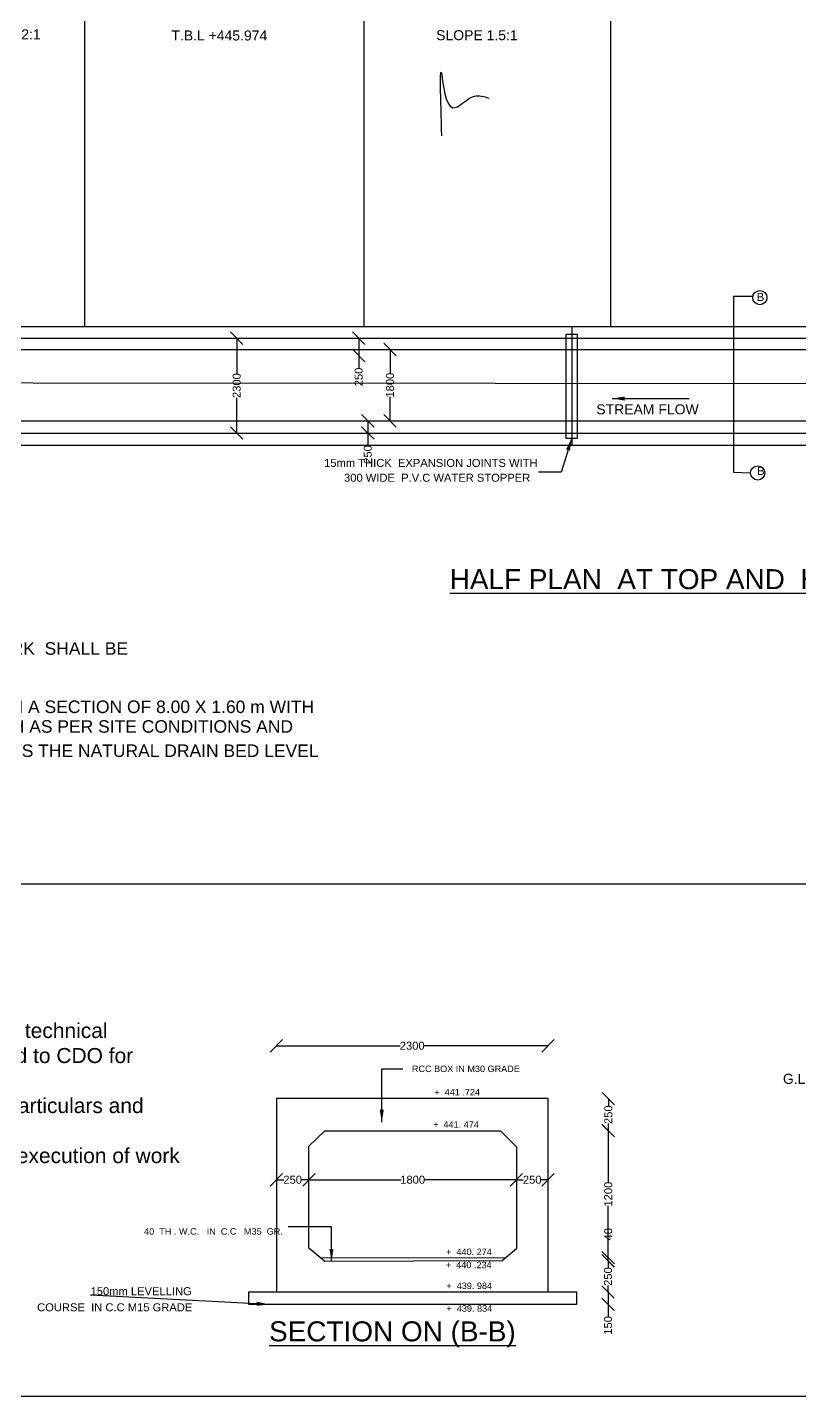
# Model space of a CAD drawing. Header units: millimetres. Extents: x 1075 to 9218, y 2166 to 6936.
# Drawn here: x 2996 to 4541, y 2166 to 4904 of the extents above; entities that cross this region are included whole.
import ezdxf

# ---------------------------------------------------------------- set-up
doc = ezdxf.new("R2010")
doc.units = ezdxf.units.MM
doc.header["$MEASUREMENT"] = 0
for name, color, linetype in [('DIMENSIONS', 7, 'Continuous'), ('DRAWING', 7, 'Continuous'), ('TEXT', 7, 'Continuous')]:
    doc.layers.add(name, color=color, linetype=linetype)
doc.styles.get("Standard").update_dxf_attribs({"font": 'arial.ttf', "height": 16})
doc.dimstyles.get("Standard").update_dxf_attribs({"dimtxt": 16, "dimasz": 25, "dimexe": 0.18, "dimexo": 0.0625, "dimgap": 0.09, "dimtad": 0, "dimdec": 0, "dimzin": 0, "dimdsep": 46, "dimtxsty": 'Standard', "dimblk": 'OBLIQUE', "dimcen": 0.09, "dimse1": 1, "dimse2": 1, "dimadec": 0, "dimazin": 0, "dimtfac": 1, "dimtdec": 0, "dimtofl": 0, "dimtmove": 0, "dimatfit": 3, "dimfxl": 1, "dimtolj": 1, "dimtzin": 0, "dimarcsym": 0})

# ---------------------------------------------------------------- blocks, each defined once
blk = doc.blocks.new('_Oblique')
at = {"color": 0, "linetype": 'ByBlock', "lineweight": -2}
blk.add_line((-0.5, -0.5), (0.5, 0.5), dxfattribs=at)
blk = doc.blocks.new('*D75')
at = {"layer": 'Defpoints', "color": 0}
for p in [(3414.6, 4282.6), (3414.6, 4092.9), (3414.6, 4092.9)]:
    blk.add_point(p, dxfattribs=at)
at = {"layer": 'DIMENSIONS', "color": 0, "lineweight": -2}
for p, q in [((3414.6, 4282.6), (3414.6, 4211.9)), ((3414.6, 4092.9), (3414.6, 4163.7))]:
    blk.add_line(p, q, dxfattribs=at)
at = {"layer": 'DIMENSIONS', "color": 0, "lineweight": -2, "xscale": 25, "yscale": 25, "zscale": 25}
for p, rotation in [((3414.6, 4282.6), 90), ((3414.6, 4092.9), 270)]:
    blk.add_blockref('_Oblique', p, dxfattribs=dict(at, rotation=rotation))
at = {"layer": 'DIMENSIONS', "color": 0, "insert": (3414.6, 4187.8), "char_height": 16, "attachment_point": 5, "rotation": 90}
blk.add_mtext('\\A1;2300', dxfattribs=at)
blk = doc.blocks.new('*D76')
at = {"layer": 'Defpoints', "color": 0}
for p in [(3729.3, 4282.6), (3658.6, 4248), (3727, 4248)]:
    blk.add_point(p, dxfattribs=at)
at = {"layer": 'DIMENSIONS', "color": 0, "lineweight": -2}
for p, q in [((3658.6, 4282.6), (3658.6, 4248)), ((3658.6, 4248), (3658.6, 4223))]:
    blk.add_line(p, q, dxfattribs=at)
at = {"layer": 'DIMENSIONS', "color": 0, "lineweight": -2, "xscale": 25, "yscale": 25, "zscale": 25}
for p, rotation in [((3658.6, 4282.6), 90), ((3658.6, 4248), 270)]:
    blk.add_blockref('_Oblique', p, dxfattribs=dict(at, rotation=rotation))
at = {"layer": 'DIMENSIONS', "color": 0, "insert": (3658.6, 4205.1), "char_height": 16, "attachment_point": 5, "rotation": 90}
blk.add_mtext('\\A1;250', dxfattribs=at)
blk = doc.blocks.new('*D77')
at = {"layer": 'Defpoints', "color": 0}
for p in [(3721.3, 4260.1), (3721.3, 4117.4), (3721.3, 4117.4)]:
    blk.add_point(p, dxfattribs=at)
at = {"layer": 'DIMENSIONS', "color": 0, "lineweight": -2}
for p, q in [((3721.3, 4260.1), (3721.3, 4211.9)), ((3721.3, 4117.4), (3721.3, 4165.5))]:
    blk.add_line(p, q, dxfattribs=at)
at = {"layer": 'DIMENSIONS', "color": 0, "lineweight": -2, "xscale": 25, "yscale": 25, "zscale": 25}
for p, rotation in [((3721.3, 4260.1), 90), ((3721.3, 4117.4), 270)]:
    blk.add_blockref('_Oblique', p, dxfattribs=dict(at, rotation=rotation))
at = {"layer": 'DIMENSIONS', "color": 0, "insert": (3721.3, 4188.7), "char_height": 16, "attachment_point": 5, "rotation": 90}
blk.add_mtext('\\A1;1800', dxfattribs=at)
blk = doc.blocks.new('*D78')
at = {"layer": 'Defpoints', "color": 0}
for p in [(3676.8, 4117.4), (3676.8, 4092.9), (3676.8, 4092.9)]:
    blk.add_point(p, dxfattribs=at)
at = {"layer": 'DIMENSIONS', "color": 0, "lineweight": -2}
for p, q in [((3676.8, 4117.4), (3676.8, 4092.9)), ((3676.8, 4092.9), (3676.8, 4067.9))]:
    blk.add_line(p, q, dxfattribs=at)
at = {"layer": 'DIMENSIONS', "color": 0, "lineweight": -2, "xscale": 25, "yscale": 25, "zscale": 25}
for p, rotation in [((3676.8, 4117.4), 90), ((3676.8, 4092.9), 270)]:
    blk.add_blockref('_Oblique', p, dxfattribs=dict(at, rotation=rotation))
at = {"layer": 'DIMENSIONS', "color": 0, "insert": (3676.8, 4050.1), "char_height": 16, "attachment_point": 5, "rotation": 90}
blk.add_mtext('\\A1;250', dxfattribs=at)
blk = doc.blocks.new('*D98')
at = {"layer": 'Defpoints', "color": 0}
for p in [(4037.4, 2867.8), (3494, 2762.1), (4037.4, 2762.1)]:
    blk.add_point(p, dxfattribs=at)
at = {"layer": 'DIMENSIONS', "color": 0, "lineweight": -2}
for p, q in [((3494, 2867.8), (3741.6, 2867.8)), ((4037.4, 2867.8), (3789.8, 2867.8))]:
    blk.add_line(p, q, dxfattribs=at)
at = {"layer": 'DIMENSIONS', "color": 0, "lineweight": -2, "xscale": 25, "yscale": 25, "zscale": 25, "rotation": 180}
blk.add_blockref('_Oblique', (3494, 2867.8), dxfattribs=at)
at = {"layer": 'DIMENSIONS', "color": 0, "lineweight": -2, "xscale": 25, "yscale": 25, "zscale": 25}
blk.add_blockref('_Oblique', (4037.4, 2867.8), dxfattribs=at)
at = {"layer": 'DIMENSIONS', "color": 0, "insert": (3765.7, 2867.8), "char_height": 16, "attachment_point": 5}
blk.add_mtext('\\A1;2300', dxfattribs=at)
blk = doc.blocks.new('*D99')
at = {"layer": 'Defpoints', "color": 0}
for p in [(3494, 2599.9), (3559.1, 2599.9), (3559.1, 2599.9)]:
    blk.add_point(p, dxfattribs=at)
at = {"layer": 'DIMENSIONS', "color": 0, "lineweight": -2}
for p, q in [((3494, 2599.9), (3508.6, 2599.9)), ((3559.1, 2599.9), (3544.4, 2599.9))]:
    blk.add_line(p, q, dxfattribs=at)
at = {"layer": 'DIMENSIONS', "color": 0, "lineweight": -2, "xscale": 25, "yscale": 25, "zscale": 25, "rotation": 180}
blk.add_blockref('_Oblique', (3494, 2599.9), dxfattribs=at)
at = {"layer": 'DIMENSIONS', "color": 0, "lineweight": -2, "xscale": 25, "yscale": 25, "zscale": 25}
blk.add_blockref('_Oblique', (3559.1, 2599.9), dxfattribs=at)
at = {"layer": 'DIMENSIONS', "color": 0, "insert": (3526.5, 2599.9), "char_height": 16, "attachment_point": 5}
blk.add_mtext('\\A1;250', dxfattribs=at)
blk = doc.blocks.new('*D100')
at = {"layer": 'Defpoints', "color": 0}
for p in [(3559.1, 2599.9), (3974.1, 2599.9), (3974.1, 2599.9)]:
    blk.add_point(p, dxfattribs=at)
at = {"layer": 'DIMENSIONS', "color": 0, "lineweight": -2}
for p, q in [((3559.1, 2599.9), (3743.4, 2599.9)), ((3974.1, 2599.9), (3789.8, 2599.9))]:
    blk.add_line(p, q, dxfattribs=at)
at = {"layer": 'DIMENSIONS', "color": 0, "lineweight": -2, "xscale": 25, "yscale": 25, "zscale": 25, "rotation": 180}
blk.add_blockref('_Oblique', (3559.1, 2599.9), dxfattribs=at)
at = {"layer": 'DIMENSIONS', "color": 0, "lineweight": -2, "xscale": 25, "yscale": 25, "zscale": 25}
blk.add_blockref('_Oblique', (3974.1, 2599.9), dxfattribs=at)
at = {"layer": 'DIMENSIONS', "color": 0, "insert": (3766.6, 2599.9), "char_height": 16, "attachment_point": 5}
blk.add_mtext('\\A1;1800', dxfattribs=at)
blk = doc.blocks.new('*D101')
at = {"layer": 'Defpoints', "color": 0}
for p in [(3974.1, 2599.9), (4037.4, 2599.9), (4037.4, 2599.9)]:
    blk.add_point(p, dxfattribs=at)
at = {"layer": 'DIMENSIONS', "color": 0, "lineweight": -2}
for p, q in [((3974.1, 2599.9), (3987.9, 2599.9)), ((4037.4, 2599.9), (4023.7, 2599.9))]:
    blk.add_line(p, q, dxfattribs=at)
at = {"layer": 'DIMENSIONS', "color": 0, "lineweight": -2, "xscale": 25, "yscale": 25, "zscale": 25, "rotation": 180}
blk.add_blockref('_Oblique', (3974.1, 2599.9), dxfattribs=at)
at = {"layer": 'DIMENSIONS', "color": 0, "lineweight": -2, "xscale": 25, "yscale": 25, "zscale": 25}
blk.add_blockref('_Oblique', (4037.4, 2599.9), dxfattribs=at)
at = {"layer": 'DIMENSIONS', "color": 0, "insert": (4005.8, 2599.9), "char_height": 16, "attachment_point": 5}
blk.add_mtext('\\A1;250', dxfattribs=at)
blk = doc.blocks.new('*D102')
at = {"layer": 'Defpoints', "color": 0}
for p in [(4037.4, 2762.1), (3942.6, 2698), (4158.2, 2698)]:
    blk.add_point(p, dxfattribs=at)
at = {"layer": 'DIMENSIONS', "color": 0, "lineweight": -2}
for p, q in [((4158.2, 2762.1), (4158.2, 2747.9)), ((4158.2, 2698), (4158.2, 2712.2))]:
    blk.add_line(p, q, dxfattribs=at)
at = {"layer": 'DIMENSIONS', "color": 0, "lineweight": -2, "xscale": 25, "yscale": 25, "zscale": 25}
for p, rotation in [((4158.2, 2762.1), 90), ((4158.2, 2698), 270)]:
    blk.add_blockref('_Oblique', p, dxfattribs=dict(at, rotation=rotation))
at = {"layer": 'DIMENSIONS', "color": 0, "insert": (4158.2, 2730), "char_height": 16, "attachment_point": 5, "rotation": 90}
blk.add_mtext('\\A1;250', dxfattribs=at)
blk = doc.blocks.new('*D103')
at = {"layer": 'Defpoints', "color": 0}
for p in [(3942.6, 2698), (3952.9, 2444.2), (4157.9, 2444.2)]:
    blk.add_point(p, dxfattribs=at)
at = {"layer": 'DIMENSIONS', "color": 0, "lineweight": -2}
for p, q in [((4157.9, 2698), (4157.9, 2594.3)), ((4157.9, 2444.2), (4157.9, 2547.9))]:
    blk.add_line(p, q, dxfattribs=at)
at = {"layer": 'DIMENSIONS', "color": 0, "lineweight": -2, "xscale": 25, "yscale": 25, "zscale": 25}
for p, rotation in [((4157.9, 2698), 90), ((4157.9, 2444.2), 270)]:
    blk.add_blockref('_Oblique', p, dxfattribs=dict(at, rotation=rotation))
at = {"layer": 'DIMENSIONS', "color": 0, "insert": (4157.9, 2571.1), "char_height": 16, "attachment_point": 5, "rotation": 90}
blk.add_mtext('\\A1;1200', dxfattribs=at)
blk = doc.blocks.new('*D104')
at = {"layer": 'Defpoints', "color": 0}
for p in [(3945.4, 2437.9), (3952.9, 2444.2), (4157.9, 2437.9)]:
    blk.add_point(p, dxfattribs=at)
at = {"layer": 'DIMENSIONS', "color": 0, "lineweight": -2}
for p, q in [((4157.9, 2444.2), (4157.9, 2479.2)), ((4157.9, 2437.9), (4157.9, 2444.2))]:
    blk.add_line(p, q, dxfattribs=at)
at = {"layer": 'DIMENSIONS', "color": 0, "lineweight": -2, "xscale": 25, "yscale": 25, "zscale": 25}
for p, rotation in [((4157.9, 2444.2), 90), ((4157.9, 2437.9), 270)]:
    blk.add_blockref('_Oblique', p, dxfattribs=dict(at, rotation=rotation))
at = {"layer": 'DIMENSIONS', "color": 0, "insert": (4157.9, 2491), "char_height": 16, "attachment_point": 5, "rotation": 90}
blk.add_mtext('\\A1;40', dxfattribs=at)
blk = doc.blocks.new('*D105')
at = {"layer": 'Defpoints', "color": 0}
for p in [(3945.4, 2437.9), (3945.4, 2375.6), (4157.5, 2375.6)]:
    blk.add_point(p, dxfattribs=at)
at = {"layer": 'DIMENSIONS', "color": 0, "lineweight": -2}
for p, q in [((4157.5, 2437.9), (4157.5, 2424.2)), ((4157.5, 2375.6), (4157.5, 2388.5))]:
    blk.add_line(p, q, dxfattribs=at)
at = {"layer": 'DIMENSIONS', "color": 0, "lineweight": -2, "xscale": 25, "yscale": 25, "zscale": 25}
for p, rotation in [((4157.5, 2437.9), 90), ((4157.5, 2375.6), 270)]:
    blk.add_blockref('_Oblique', p, dxfattribs=dict(at, rotation=rotation))
at = {"layer": 'DIMENSIONS', "color": 0, "insert": (4157.5, 2406.3), "char_height": 16, "attachment_point": 5, "rotation": 90}
blk.add_mtext('\\A1;250', dxfattribs=at)
blk = doc.blocks.new('*D106')
at = {"layer": 'Defpoints', "color": 0}
for p in [(4037.4, 2375.6), (4037.4, 2350.7), (4157.5, 2350.7)]:
    blk.add_point(p, dxfattribs=at)
at = {"layer": 'DIMENSIONS', "color": 0, "lineweight": -2}
for p, q in [((4157.5, 2375.6), (4157.5, 2350.7)), ((4157.5, 2350.7), (4157.5, 2325.7))]:
    blk.add_line(p, q, dxfattribs=at)
at = {"layer": 'DIMENSIONS', "color": 0, "lineweight": -2, "xscale": 25, "yscale": 25, "zscale": 25}
for p, rotation in [((4157.5, 2375.6), 90), ((4157.5, 2350.7), 270)]:
    blk.add_blockref('_Oblique', p, dxfattribs=dict(at, rotation=rotation))
at = {"layer": 'DIMENSIONS', "color": 0, "insert": (4157.5, 2308.7), "char_height": 16, "attachment_point": 5, "rotation": 90}
blk.add_mtext('\\A1;150', dxfattribs=at)

msp = doc.modelspace()

# ---------------------------------------------------------------- linework, layer by layer
at = {"layer": 'DIMENSIONS', "color": 0}
msp.add_lwpolyline([(9181.6, 2166.3), (1075.5, 2166.3), (1075.5, 6936.1), (9181.6, 6936.1)], close=True, dxfattribs=at)
msp.add_lwpolyline([(4447.2, 4366.3), (4408.2, 4366.3), (4408.2, 4014.8), (4442.8, 4013.7)], dxfattribs=at)
for centre in [(4461.2, 4363.8), (4457, 4013.2)]:
    msp.add_circle(centre, 14.2, dxfattribs=at)
at = {"layer": 'DRAWING', "color": 0}
for points in [[(3110.9, 4305.8), (3110.9, 5350.1)], [(3669.9, 4305.8), (3669.9, 5350.1)], [(4163.2, 4305.8), (4163.2, 5350.1)], [(1919.7, 4480.6), (1919.7, 4825.7), (2056.4, 4825.7), (2056.4, 4578), (2489.9, 4429.3), (2712.3, 4409.2), (2828, 4409.2), (2828, 4305.8), (6062.6, 4305.8)], [(1157.9, 4317.4), (1157.9, 4194.5), (6704.4, 4190.4), (7636.9, 4194.5), (7636.9, 4317.3)], [(4084.8, 4305.8), (4084.8, 4068.4)], [(2671.8, 4282.6), (6222.5, 4282.6)], [(2671.8, 4260.1), (6222.5, 4260.1)], [(2671.8, 4117.4), (6222.5, 4117.4)], [(2671.8, 4092.9), (6222.5, 4092.9)], [(1916.4, 3549.1), (2050.5, 3549.1), (2050.5, 3802.6), (2491.8, 3947.5), (2691.2, 3965.3), (2828.2, 3965.3), (2828.2, 4068.4), (6062.6, 4068.4)], [(7572.1, 3190.8), (1228.6, 3190.8)], [(3591.2, 2436.7), (3559.1, 2463), (3559.1, 2667), (3590.8, 2698), (3942.6, 2698), (3974.1, 2665.7), (3974.1, 2462), (3945.4, 2437.9), (3591.2, 2436.7)], [(3582.2, 2444.1), (3952.9, 2444.2)]]:
    msp.add_lwpolyline(points, dxfattribs=at)
for points in [[(4073, 4082.9), (4096.3, 4082.9), (4096.3, 4289.9), (4073, 4289.9)], [(3494, 2375.6), (4037.4, 2375.6), (4037.4, 2762.1), (3494, 2762.1)], [(3438.6, 2375.6), (4094.6, 2375.6), (4094.6, 2350.7), (3438.6, 2350.7)]]:
    msp.add_lwpolyline(points, close=True, dxfattribs=at)
msp.add_spline([(3824.8, 4687.4), (3824.8, 4809), (3846.9, 4743.3), (3890.4, 4766.6), (3918.7, 4762.6)], degree=3, dxfattribs=at)

# ---------------------------------------------------------------- texts
at = {"layer": 'DIMENSIONS', "color": 0}
for p in [(4455.1, 4357.1), (4455.8, 4009.2)]:
    msp.add_text('B', height=16, dxfattribs=at).set_placement(p)
at = {"layer": 'TEXT', "color": 0}
for s, height, p in [('SLOPE 2:1', 20, (2882.7, 4880.2)), ('T.B.L +445.974', 20, (3283.9, 4877.9)), ('SLOPE 1.5:1', 20, (3813.6, 4878.5)), ('STREAM FLOW', 20, (4134, 4130.4)), ('15mm THICK  EXPANSION JOINTS WITH', 16, (3589.4, 4025.2)), ('    300 WIDE  P.V.C WATER STOPPER', 16, (3604.5, 3995.6)), ('%%UHALF PLAN  AT TOP AND  HALF PLAN  AT BOTTOM', 40, (3840.7, 3780.8)), ('4. LENGTH AND PROTECTION WORK  SHALL BE ', 25, (2390, 3649.7)), ('THE TAIL CHANNEL SHALL BE FORMED WITH A SECTION OF 8.00 X 1.60 m WITH ', 25, (2221, 3533.1)), ('BED FALL 1 IN 6756 FOR A SUITABLE LENGTH AS PER SITE CONDITIONS AND ', 25, (2217.4, 3493.8)), ('THE BED FALL BE REGGRADED TILL IT MEETS THE NATURAL DRAIN BED LEVEL', 25, (2221.9, 3445.3)), ('RCC BOX IN M30 GRADE', 13, (3765.1, 2815.2)), ('G.L +442.015', 20, (4507.4, 2791.7)), ('+  441 .724', 13, (3810, 2768.4)), ('+  441. 474', 13, (3807.7, 2703.9)), ('40  TH . W.C.   IN  C.C   M35  GR.', 13, (3229.4, 2490.1)), ('+  440. 274', 13, (3833.6, 2449.3)), ('+  440 .234', 13, (3833.1, 2423.1)), ('150mm LEVELLING ', 16, (3122.2, 2369.1)), ('+  439. 984', 13, (3834.1, 2381.4)), ('COURSE  IN C.C M15 GRADE', 16, (3015.3, 2336.9)), ('+  439. 834', 13, (3834.3, 2336)), ('%%USECTION ON (B-B)', 40, (3479.3, 2276.8))]:
    msp.add_text(s, height=height, dxfattribs=at).set_placement(p)
at = {"layer": 'TEXT', "color": 0, "insert": (1232.2, 2913.3), "char_height": 30, "width": 2103.366, "attachment_point": 1}
msp.add_mtext('1. The Project authorities shall satisfy_ whether the design and drawing proposals comply with technical specifications as stipulated in the agreement conditions.Any deviations noticed may be referred to CDO for necessary modifications before taking up execution. \\P2. The project authorities shall verify the suitability of the structure as per approved hydraulic particulars and Satisfy themselves about the suitability of the structure. \\P3. The field authorities shall ensure the safe bearing capacity of soil at foundation level before execution of work by conducting plate load test. \\P ', dxfattribs=at)

# ---------------------------------------------------------------- dimensions: what is measured, and where the dimension line sits
at = {"layer": 'DIMENSIONS', "color": 0}
for base, p1, p2, text, picture, middle in [((3414.6, 4092.9), (3414.6, 4282.6), (3414.6, 4092.9), '2300', '*D75', (3414.6, 4187.8)), ((3658.6, 4248), (3729.3, 4282.6), (3727, 4248), '250', '*D76', (3658.6, 4205.1)), ((3721.3, 4117.4), (3721.3, 4260.1), (3721.3, 4117.4), '1800', '*D77', (3721.3, 4188.7)), ((3676.8, 4092.9), (3676.8, 4117.4), (3676.8, 4092.9), '250', '*D78', (3676.8, 4050.1)), ((4158.2, 2698), (4037.4, 2762.1), (3942.6, 2698), '250', '*D102', (4158.2, 2730)), ((4157.9, 2444.2), (3942.6, 2698), (3952.9, 2444.2), '1200', '*D103', (4157.9, 2571.1)), ((4157.5, 2350.7), (4037.4, 2375.6), (4037.4, 2350.7), '150', '*D106', (4157.5, 2308.7))]:
    dim = msp.add_linear_dim(base=base, p1=p1, p2=p2, angle=90, text=text, dimstyle='Standard', dxfattribs=at)
    dim.commit()
    dim.dimension.update_dxf_attribs({"geometry": picture, "text_midpoint": middle})
for base, p1, p2, text, picture, middle in [((4037.4, 2867.8), (3494, 2762.1), (4037.4, 2762.1), '2300', '*D98', (3765.7, 2867.8)), ((3559.1, 2599.9), (3494, 2599.9), (3559.1, 2599.9), '250', '*D99', (3526.5, 2599.9)), ((3974.1, 2599.9), (3559.1, 2599.9), (3974.1, 2599.9), '1800', '*D100', (3766.6, 2599.9)), ((4037.4, 2599.9), (3974.1, 2599.9), (4037.4, 2599.9), '250', '*D101', (4005.8, 2599.9))]:
    dim = msp.add_linear_dim(base=base, p1=p1, p2=p2, text=text, dimstyle='Standard', dxfattribs=at)
    dim.commit()
    dim.dimension.update_dxf_attribs({"geometry": picture, "text_midpoint": middle})
for base, p1, p2, text, picture, middle in [((4157.9, 2437.9), (3952.9, 2444.2), (3945.4, 2437.9), '40', '*D104', (4157.9, 2491)), ((4157.5, 2375.6), (3945.4, 2437.9), (3945.4, 2375.6), '250', '*D105', (4157.5, 2406.3))]:
    dim = msp.add_linear_dim(base=base, p1=p1, p2=p2, angle=90, text=text, dimstyle='Standard', dxfattribs=at)
    dim.commit()
    dim.dimension.update_dxf_attribs({"geometry": picture, "text_midpoint": middle, "dimtype": 160})

# ---------------------------------------------------------------- leaders
for points in [[(4166, 4161.9), (4320, 4161.9)], [(4084.8, 4082.9), (4064, 4014.8), (4018.5, 4014.8)], [(3704.8, 2715.2), (3704.8, 2821.4), (3746.9, 2821.4)], [(3604.2, 2436.7), (3604.2, 2505.9), (3517.3, 2505.9)], [(3479.6, 2350.7), (3122.2, 2369.1)]]:
    msp.add_leader(points, dimstyle='Standard', override={"dimgap": 0.09, "dimtad": 0}, dxfattribs=at)

doc.saveas('drawing.dxf')
